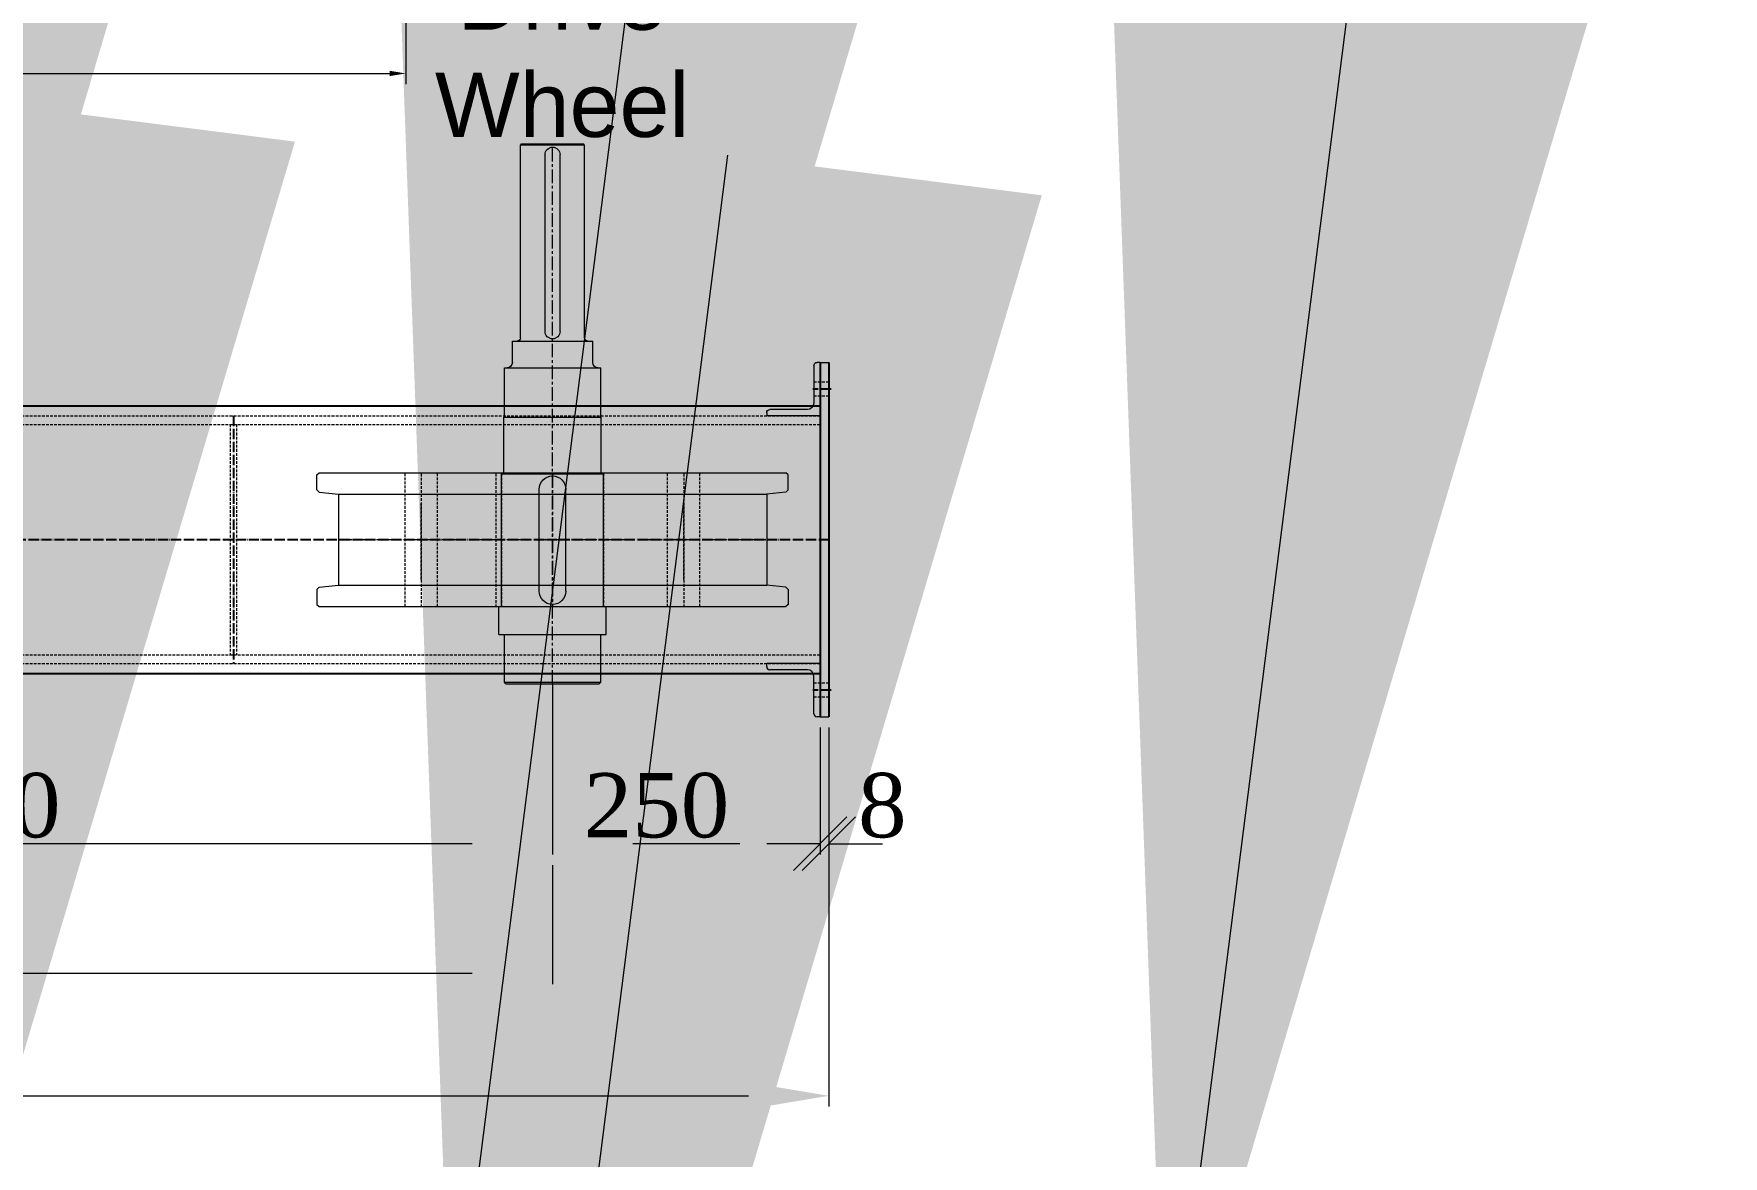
# Model space of a CAD drawing. Extents: x -1308 to 40334, y 1812 to 41869.
# Drawn here: x 29837 to 31415, y 37995 to 39043 of the extents above; entities that cross this region are included whole.
import ezdxf
from ezdxf import colors
from ezdxf.entities.mleader import LeaderData, LeaderLine
from ezdxf.math import Vec2, Vec3

# ---------------------------------------------------------------- set-up
doc = ezdxf.new("R2010")
doc.units = 0
doc.header["$LTSCALE"] = 0.4
doc.header["$MEASUREMENT"] = 0
for name, pattern in [('ACAD_ISO04W100', [30, 24, -3, 0, -3]), ('CENTER', [50.8, 31.75, -6.35, 6.35, -6.35]), ('HIDDEN', [9.525, 6.35, -3.175])]:
    doc.linetypes.add(name, pattern=pattern)
doc.layers.get('0').update_dxf_attribs({"lineweight": 20})
for name, color, linetype, lineweight in [('CENTRE', 3, 'CENTER', 9), ('Dim', 7, 'Continuous', 9), ('Hidden', 2, 'HIDDEN', 13)]:
    doc.layers.add(name, color=color, linetype=linetype, lineweight=lineweight)
doc.styles.add('Rome', font='times.ttf')
doc.styles.get("Standard").update_dxf_attribs({"font": 'swisscl.ttf'})
doc.dimstyles.new('swaminathan$0', dxfattribs={"dimscale": 5, "dimtxt": 5, "dimasz": 3, "dimexe": 2, "dimexo": 2, "dimgap": 1, "dimtad": 1, "dimzin": 9, "dimdsep": 46, "dimtxsty": 'Standard', "dimcen": -2, "dimclrd": 256, "dimclre": 256, "dimclrt": 256, "dimadec": 0, "dimazin": 0, "dimtfac": 0.7, "dimtofl": 0, "dimtmove": 1, "dimatfit": 3, "dimfxl": 1, "dimtolj": 2, "dimtzin": 9, "dimlwd": -1, "dimlwe": -1, "dimarcsym": 0})

# ---------------------------------------------------------------- blocks, each defined once
blk = doc.blocks.new('*D979')
at = {"transparency": 16777216}
for p, q in [((27008.3, 39236.6), (27008.3, 38996.1)), ((30184.3, 39211.6), (30184.3, 38996.1)), ((27023.3, 39006.1), (30169.3, 39006.1))]:
    blk.add_line(p, q, dxfattribs=at)
for points in [[(27023.3, 39008.6), (27023.3, 39003.6), (27008.3, 39006.1)], [(30169.3, 39008.6), (30169.3, 39003.6), (30184.3, 39006.1)]]:
    blk.add_solid(points, dxfattribs=at)
at = {"transparency": 16777216, "insert": (29725.8, 39023.9), "char_height": 25, "attachment_point": 5}
blk.add_mtext('\\A2;3176', dxfattribs=at)
blk = doc.blocks.new('*D1112')
at = {"layer": 'Dim', "transparency": 16777216}
for p, q in [((29321.3, 38435.8), (29321.3, 38276.9)), ((30321.3, 38435.8), (30321.3, 38276.9)), ((30246.3, 38286.9), (29396.3, 38286.9))]:
    blk.add_line(p, q, dxfattribs=at)
for points in [[(29396.3, 38299.4), (29396.3, 38274.4), (29321.3, 38286.9)], [(30246.3, 38299.4), (30246.3, 38274.4), (30321.3, 38286.9)]]:
    blk.add_solid(points, dxfattribs=at)
at = {"layer": 'Dim', "lineweight": -2, "transparency": 16777216, "insert": (29771.3, 38322.4), "char_height": 60, "attachment_point": 5, "style": 'Rome'}
blk.add_mtext('\\A2;1000', dxfattribs=at)
blk = doc.blocks.new('*D1113')
at = {"layer": 'Dim', "transparency": 16777216}
for p, q in [((30321.3, 38435.8), (30321.3, 38276.9)), ((30571.3, 38395.3), (30571.3, 38276.9)), ((30496.3, 38286.9), (30396.3, 38286.9))]:
    blk.add_line(p, q, dxfattribs=at)
for points in [[(30396.3, 38299.4), (30396.3, 38274.4), (30321.3, 38286.9)], [(30496.3, 38299.4), (30496.3, 38274.4), (30571.3, 38286.9)]]:
    blk.add_solid(points, dxfattribs=at)
at = {"layer": 'Dim', "lineweight": -2, "transparency": 16777216, "insert": (30418.4, 38322.4), "char_height": 60, "attachment_point": 5, "style": 'Rome'}
blk.add_mtext('\\A2;250', dxfattribs=at)
blk = doc.blocks.new('A$C756A1FF1')
for p, q in [((0, 50), (0, 0)), ((0, 50), (3, 50)), ((6, 47), (6, 12)), ((0, 0), (50, 0)), ((12, 6), (47, 6)), ((50, 3), (50, 0))]:
    blk.add_line(p, q)
for centre, radius, start, end in [((3, 47), 3, 360, 90), ((12, 12), 6, 180, 270), ((47, 3), 3, 0, 90)]:
    blk.add_arc(centre, radius, start, end)
blk = doc.blocks.new('_Oblique')
at = {"layer": 'Dim', "color": 0, "lineweight": -2}
blk.add_line((-0.5, -0.5), (0.5, 0.5), dxfattribs=at)
blk = doc.blocks.new('*D1115')
at = {"layer": 'Dim', "transparency": 16777216}
for p, q in [((30571.3, 38395.3), (30571.3, 38276.9)), ((30579.3, 38395.3), (30579.3, 38276.9)), ((30571.3, 38286.9), (30521.3, 38286.9)), ((30579.3, 38286.9), (30629.3, 38286.9))]:
    blk.add_line(p, q, dxfattribs=at)
at = {"layer": 'Dim', "transparency": 16777216, "xscale": 50, "yscale": 50, "zscale": 50}
blk.add_blockref('_Oblique', (30571.3, 38286.9), dxfattribs=at)
at = {"layer": 'Dim', "transparency": 16777216, "xscale": 50, "yscale": 50, "zscale": 50, "rotation": 180}
blk.add_blockref('_Oblique', (30579.3, 38286.9), dxfattribs=at)
at = {"layer": 'Dim', "lineweight": -2, "transparency": 16777216, "insert": (30629.3, 38322.4), "char_height": 60, "attachment_point": 5, "style": 'Rome'}
blk.add_mtext('\\A2;8', dxfattribs=at)
blk = doc.blocks.new('400 dia wh 15t LT GA')
at = {"color": 0}
for p, q in [((161438.6, -20773.9), (161436.6, -20775.9)), ((161438.6, -20773.9), (161436.6, -20775.9)), ((161438.6, -20773.9), (161436.6, -20775.9)), ((161438.6, -20773.9), (161436.6, -20775.9)), ((161452.6, -20773.9), (161438.6, -20773.9)), ((161452.6, -20773.9), (161438.6, -20773.9)), ((161452.6, -20773.9), (161438.6, -20773.9)), ((161452.6, -20773.9), (161438.6, -20773.9)), ((161454.6, -20775.9), (161452.6, -20773.9)), ((161454.6, -20775.9), (161452.6, -20773.9)), ((161454.6, -20775.9), (161452.6, -20773.9)), ((161454.6, -20775.9), (161452.6, -20773.9)), ((161543.6, -20775.9), (161545.6, -20773.9)), ((161543.6, -20775.9), (161545.6, -20773.9)), ((161543.6, -20775.9), (161545.6, -20773.9)), ((161543.6, -20775.9), (161545.6, -20773.9)), ((161545.6, -20773.9), (161559.6, -20773.9)), ((161545.6, -20773.9), (161559.6, -20773.9)), ((161545.6, -20773.9), (161559.6, -20773.9)), ((161545.6, -20773.9), (161559.6, -20773.9)), ((161559.6, -20773.9), (161561.6, -20775.9)), ((161559.6, -20773.9), (161561.6, -20775.9)), ((161559.6, -20773.9), (161561.6, -20775.9)), ((161559.6, -20773.9), (161561.6, -20775.9)), ((161438.6, -21213.9), (161436.6, -21211.9)), ((161438.6, -21213.9), (161436.6, -21211.9)), ((161438.6, -21213.9), (161436.6, -21211.9)), ((161438.6, -21213.9), (161436.6, -21211.9)), ((161452.6, -21213.9), (161438.6, -21213.9)), ((161452.6, -21213.9), (161438.6, -21213.9)), ((161452.6, -21213.9), (161438.6, -21213.9)), ((161452.6, -21213.9), (161438.6, -21213.9)), ((161454.6, -21211.9), (161452.6, -21213.9)), ((161454.6, -21211.9), (161452.6, -21213.9)), ((161454.6, -21211.9), (161452.6, -21213.9)), ((161454.6, -21211.9), (161452.6, -21213.9)), ((161543.6, -21211.9), (161545.6, -21213.9)), ((161543.6, -21211.9), (161545.6, -21213.9)), ((161543.6, -21211.9), (161545.6, -21213.9)), ((161543.6, -21211.9), (161545.6, -21213.9)), ((161545.6, -21213.9), (161559.6, -21213.9)), ((161545.6, -21213.9), (161559.6, -21213.9)), ((161545.6, -21213.9), (161559.6, -21213.9)), ((161545.6, -21213.9), (161559.6, -21213.9)), ((161559.6, -21213.9), (161561.6, -21211.9)), ((161559.6, -21213.9), (161561.6, -21211.9)), ((161559.6, -21213.9), (161561.6, -21211.9)), ((161559.6, -21213.9), (161561.6, -21211.9))]:
    blk.add_line(p, q, dxfattribs=at)
for p, q in [((161436.6, -20775.9), (161436.6, -21211.9)), ((161436.6, -20775.9), (161436.6, -21211.9)), ((161436.6, -20775.9), (161436.6, -21211.9)), ((161436.6, -20775.9), (161436.6, -21211.9)), ((161436.6, -20775.9), (161436.6, -21211.9)), ((161436.6, -20775.9), (161436.6, -21211.9)), ((161436.6, -20775.9), (161436.6, -21211.9)), ((161436.6, -20775.9), (161436.6, -21211.9)), ((161454.6, -20775.9), (161456.6, -20793.9)), ((161454.6, -20775.9), (161456.6, -20793.9)), ((161454.6, -20775.9), (161456.6, -20793.9)), ((161454.6, -20775.9), (161456.6, -20793.9)), ((161543.6, -20775.9), (161541.6, -20793.9)), ((161543.6, -20775.9), (161541.6, -20793.9)), ((161543.6, -20775.9), (161541.6, -20793.9)), ((161543.6, -20775.9), (161541.6, -20793.9)), ((161561.6, -20775.9), (161561.6, -21211.9)), ((161561.6, -20775.9), (161561.6, -21211.9)), ((161561.6, -20775.9), (161561.6, -21211.9)), ((161561.6, -20775.9), (161561.6, -21211.9)), ((161561.6, -20775.9), (161561.6, -21211.9)), ((161561.6, -20775.9), (161561.6, -21211.9)), ((161561.6, -20775.9), (161561.6, -21211.9)), ((161561.6, -20775.9), (161561.6, -21211.9)), ((161456.6, -20793.9), (161541.6, -20793.9)), ((161456.6, -20793.9), (161456.6, -21193.9)), ((161456.6, -20793.9), (161541.6, -20793.9)), ((161456.6, -20793.9), (161456.6, -21193.9)), ((161456.6, -20793.9), (161541.6, -20793.9)), ((161456.6, -20793.9), (161456.6, -21193.9)), ((161456.6, -20793.9), (161541.6, -20793.9)), ((161456.6, -20793.9), (161456.6, -21193.9)), ((161541.6, -20793.9), (161541.6, -21193.9)), ((161541.6, -20793.9), (161541.6, -21193.9)), ((161541.6, -20793.9), (161541.6, -21193.9)), ((161541.6, -20793.9), (161541.6, -21193.9)), ((161454.6, -21211.9), (161456.6, -21193.9)), ((161454.6, -21211.9), (161456.6, -21193.9)), ((161454.6, -21211.9), (161456.6, -21193.9)), ((161454.6, -21211.9), (161456.6, -21193.9)), ((161456.6, -21193.9), (161541.6, -21193.9)), ((161456.6, -21193.9), (161541.6, -21193.9)), ((161456.6, -21193.9), (161541.6, -21193.9)), ((161456.6, -21193.9), (161541.6, -21193.9)), ((161543.6, -21211.9), (161541.6, -21193.9)), ((161543.6, -21211.9), (161541.6, -21193.9)), ((161543.6, -21211.9), (161541.6, -21193.9)), ((161543.6, -21211.9), (161541.6, -21193.9))]:
    blk.add_line(p, q)
at = {"linetype": 'CENTER'}
for p, q in [((161499.1, -20793.9), (161499.1, -21193.9)), ((161499.1, -20793.9), (161499.1, -21193.9)), ((161499.1, -20793.9), (161499.1, -21193.9)), ((161499.1, -20793.9), (161499.1, -21193.9)), ((161437.6, -20993.9), (161561.6, -20993.9)), ((161437.6, -20993.9), (161561.6, -20993.9)), ((161437.6, -20993.9), (161561.6, -20993.9)), ((161437.6, -20993.9), (161561.6, -20993.9))]:
    blk.add_line(p, q, dxfattribs=at)
at = {"linetype": 'HIDDEN'}
for p, q in [((161437.6, -20871.4), (161561.6, -20871.4)), ((161437.6, -20941), (161561.6, -20941)), ((161437.6, -20946.4), (161561.6, -20946.4)), ((161437.6, -21041.4), (161561.6, -21041.4)), ((161437.6, -21116.4), (161561.6, -21116.4))]:
    blk.add_line(p, q, dxfattribs=at)
at = {"layer": 'Hidden', "color": 0}
for p, q in [((161561.6, -20856.4), (161436.6, -20856.4)), ((161536.4, -20871.4), (161464.4, -20871.4)), ((161536.4, -20871.4), (161464.4, -20871.4)), ((161536.4, -20871.4), (161464.4, -20871.4)), ((161536.4, -20871.4), (161464.4, -20871.4)), ((161561.6, -20856.4), (161474, -20856.4)), ((161561.6, -20856.4), (161474, -20856.4)), ((161561.6, -20856.4), (161474, -20856.4)), ((161561.6, -20886.4), (161436.6, -20886.4)), ((161561.6, -20886.4), (161456.6, -20886.4)), ((161561.6, -20886.4), (161456.6, -20886.4)), ((161561.6, -20886.4), (161456.6, -20886.4)), ((161561.6, -21101.4), (161436.6, -21101.4)), ((161561.6, -21101.4), (161436.6, -21101.4)), ((161561.6, -21101.4), (161436.6, -21101.4)), ((161561.6, -21101.4), (161436.6, -21101.4)), ((161536.4, -21116.4), (161464.4, -21116.4)), ((161536.4, -21116.4), (161464.4, -21116.4)), ((161536.4, -21116.4), (161464.4, -21116.4)), ((161536.4, -21116.4), (161464.4, -21116.4)), ((161561.6, -21131.4), (161436.6, -21131.4)), ((161561.6, -21131.4), (161436.6, -21131.4)), ((161561.6, -21131.4), (161436.6, -21131.4)), ((161561.6, -21131.4), (161436.6, -21131.4))]:
    blk.add_line(p, q, dxfattribs=at)
blk = doc.blocks.new('LT Sh 15T GA')
for p, q in [((160349, -20930.8), (160349, -20931.3)), ((160349, -20930.8), (160349, -21020.8)), ((160395, -20930.8), (160349, -20930.8)), ((160395, -20930.3), (160395, -21021.3)), ((160448, -20930.3), (160395, -20930.3)), ((160448, -20928.3), (160448, -21023.3)), ((160572, -20928.3), (160448, -20928.3)), ((160598, -20925.8), (160572, -20925.8)), ((160572, -20925.8), (160572, -21025.8)), ((160598, -20925.8), (160598, -21025.8)), ((160642.5, -20930.8), (160598, -20930.8)), ((160644, -20932.3), (160642.5, -20930.8)), ((160642.5, -20930.8), (160642.5, -21020.8)), ((160644, -20932.3), (160644, -21019.3)), ((160141, -20945.8), (160140, -20946.8)), ((160140, -20946.8), (160140, -21004.8)), ((160140, -20946.8), (160140, -21004.8)), ((160321, -20945.8), (160141, -20945.8)), ((160141, -21005.8), (160141, -20945.8)), ((160324, -20938.3), (160324, -21013.3)), ((160344, -20938.3), (160324, -20938.3)), ((160557.5, -20963.3), (160462.5, -20963.3)), ((160313, -20968.8), (160150, -20968.8)), ((160315, -20968.8), (160150, -20968.8)), ((160313, -20982.8), (160150, -20982.8)), ((160315, -20982.8), (160150, -20982.8)), ((160557.5, -20988.3), (160462.5, -20988.3)), ((160141, -21005.8), (160140, -21004.8)), ((160321, -21005.8), (160141, -21005.8)), ((160344, -21013.3), (160324, -21013.3)), ((160395, -21020.8), (160349, -21020.8)), ((160448, -21021.3), (160395, -21021.3)), ((160572, -21023.3), (160448, -21023.3)), ((160598, -21025.8), (160572, -21025.8)), ((160642.5, -21020.8), (160598, -21020.8)), ((160644, -21019.3), (160642.5, -21020.8))]:
    blk.add_line(p, q)
for centre, radius, start, end in [((160344, -20933.3), 5, 270, 0), ((160321, -20942.8), 3, 270, 0), ((160557.5, -20975.8), 12.5, 270, 90), ((160150, -20975.8), 7, 90, 270), ((160315, -20975.8), 7, 270, 90), ((160321, -21008.8), 3, 0, 90), ((160344, -21018.3), 5, 0, 90)]:
    blk.add_arc(centre, radius, start, end)
at = {"linetype": 'Continuous'}
blk.add_arc((160462.5, -20975.8), 12.5, 90, 270, dxfattribs=at)
at = {"layer": 'CENTRE'}
blk.add_line((160644, -20975.8), (160140, -20975.8), dxfattribs=at)
blk = doc.blocks.new('*D1130')
at = {"layer": 'Dim', "transparency": 16777216}
for p, q in [((26871.3, 38417.5), (26871.3, 38155.9)), ((30321.3, 38266.9), (30321.3, 38155.9)), ((26946.3, 38165.9), (30246.3, 38165.9))]:
    blk.add_line(p, q, dxfattribs=at)
for points in [[(26946.3, 38178.4), (26946.3, 38153.4), (26871.3, 38165.9)], [(30246.3, 38178.4), (30246.3, 38153.4), (30321.3, 38165.9)]]:
    blk.add_solid(points, dxfattribs=at)
at = {"layer": 'Dim', "lineweight": -2, "transparency": 16777216, "insert": (28596.3, 38202.3), "char_height": 60, "attachment_point": 5, "style": 'Rome'}
blk.add_mtext('\\A2;Wheel Base - 3450', dxfattribs=at)
blk = doc.blocks.new('*D1157')
at = {"layer": 'Dim', "transparency": 16777216}
for p, q in [((26613.3, 38395.3), (26613.3, 38041.5)), ((30579.3, 38395.3), (30579.3, 38041.5)), ((26688.3, 38051.5), (30504.3, 38051.5))]:
    blk.add_line(p, q, dxfattribs=at)
for points in [[(26688.3, 38064), (26688.3, 38039), (26613.3, 38051.5)], [(30504.3, 38064), (30504.3, 38039), (30579.3, 38051.5)]]:
    blk.add_solid(points, dxfattribs=at)
at = {"layer": 'Dim', "lineweight": -2, "transparency": 16777216, "insert": (28560.9, 38087.9), "char_height": 60, "attachment_point": 5, "style": 'Rome'}
blk.add_mtext('\\A2;Over all - 3966', dxfattribs=at)
blk = doc.blocks.new('Rib 1 15T')
at = {"color": 0}
ml = blk.add_multileader_mtext('Standard', dxfattribs=at)
ml.set_content('15x45%%D')
ml.set_leader_properties(linetype='ByLayer', lineweight=-1)
ml.build(insert=Vec2(0, 0))
ml.multileader.update_dxf_attribs({"text_right_attachment_type": 6, "dogleg_length": 0.36, "arrow_head_size": 1200})
ctx = ml.context
ctx.base_point, ctx.char_height, ctx.arrow_head_size, ctx.landing_gap_size, ctx.plane_origin = Vec3(22335.569, 29214.819), 40, 1200, 0.09, Vec3(22325.346, 29170.736)
ctx.right_attachment = 6
notes = []
notes.append((ctx, [(0, (1, 1, 0), (22324.948, 29214.819), (1, 0), 10.621, [(0, [(22320.02, 29176.063)], 0, [])])]))
ctx.mtext.insert, ctx.mtext.flow_direction = Vec3(22335.659, 29235.226), 5
for ctx, leaders in notes:
    for number, flags, end, landing, length, lines in leaders:
        leader = LeaderData()
        leader.index, (leader.has_last_leader_line, leader.has_dogleg_vector, leader.attachment_direction) = number, flags
        leader.last_leader_point, leader.dogleg_vector, leader.dogleg_length = Vec3(end), Vec3(landing), length
        for number, points, colour, breaks in lines:
            line = LeaderLine()
            line.index, line.vertices, line.color, line.breaks = number, Vec3.list(points), colors.encode_raw_color(colour), breaks
            leader.lines.append(line)
        ctx.leaders.append(leader)
blk = doc.blocks.new('Rib3 15T')
at = {"color": 0}
ml = blk.add_multileader_mtext('Standard', dxfattribs=at)
ml.set_content('15x45%%D')
ml.set_leader_properties(linetype='ByLayer', lineweight=-1)
ml.build(insert=Vec2(0, 0))
ml.multileader.update_dxf_attribs({"text_right_attachment_type": 6, "dogleg_length": 0.36, "arrow_head_size": 1200})
ctx = ml.context
ctx.base_point, ctx.char_height, ctx.arrow_head_size, ctx.landing_gap_size, ctx.plane_origin = Vec3(23242.034, 29157.819), 40, 1200, 0.09, Vec3(23231.811, 29113.736)
ctx.right_attachment = 6
notes = []
notes.append((ctx, [(0, (1, 1, 0), (23231.413, 29157.819), (1, 0), 10.621, [(0, [(23226.484, 29119.063)], 0, [])])]))
ctx.mtext.insert, ctx.mtext.flow_direction = Vec3(23242.124, 29178.226), 5
for ctx, leaders in notes:
    for number, flags, end, landing, length, lines in leaders:
        leader = LeaderData()
        leader.index, (leader.has_last_leader_line, leader.has_dogleg_vector, leader.attachment_direction) = number, flags
        leader.last_leader_point, leader.dogleg_vector, leader.dogleg_length = Vec3(end), Vec3(landing), length
        for number, points, colour, breaks in lines:
            line = LeaderLine()
            line.index, line.vertices, line.color, line.breaks = number, Vec3.list(points), colors.encode_raw_color(colour), breaks
            leader.lines.append(line)
        ctx.leaders.append(leader)
blk = doc.blocks.new('Rib2 15T')
at = {"color": 0}
ml = blk.add_multileader_mtext('Standard', dxfattribs=at)
ml.set_content('15x45%%D')
ml.set_leader_properties(linetype='ByLayer', lineweight=-1)
ml.build(insert=Vec2(0, 0))
ml.multileader.update_dxf_attribs({"text_right_attachment_type": 6, "dogleg_length": 0.36, "arrow_head_size": 1200})
ctx = ml.context
ctx.base_point, ctx.char_height, ctx.arrow_head_size, ctx.landing_gap_size, ctx.plane_origin = Vec3(22772.127, 29181.819), 40, 1200, 0.09, Vec3(22761.904, 29137.736)
ctx.right_attachment = 6
notes = []
notes.append((ctx, [(0, (1, 1, 0), (22761.506, 29181.819), (1, 0), 10.621, [(0, [(22756.578, 29143.063)], 0, [])])]))
ctx.mtext.insert, ctx.mtext.flow_direction = Vec3(22772.217, 29202.226), 5
for ctx, leaders in notes:
    for number, flags, end, landing, length, lines in leaders:
        leader = LeaderData()
        leader.index, (leader.has_last_leader_line, leader.has_dogleg_vector, leader.attachment_direction) = number, flags
        leader.last_leader_point, leader.dogleg_vector, leader.dogleg_length = Vec3(end), Vec3(landing), length
        for number, points, colour, breaks in lines:
            line = LeaderLine()
            line.index, line.vertices, line.color, line.breaks = number, Vec3.list(points), colors.encode_raw_color(colour), breaks
            leader.lines.append(line)
        ctx.leaders.append(leader)
blk = doc.blocks.new('rib 6a')
at = {"color": 0}
ml = blk.add_multileader_mtext('Standard', dxfattribs=at)
ml.set_content('15x45%%D')
ml.set_leader_properties(linetype='ByLayer', lineweight=-1)
ml.build(insert=Vec2(0, 0))
ml.multileader.update_dxf_attribs({"text_right_attachment_type": 6, "dogleg_length": 0.36, "arrow_head_size": 1200})
ctx = ml.context
ctx.base_point, ctx.char_height, ctx.arrow_head_size, ctx.landing_gap_size, ctx.plane_origin = Vec3(16820.945, 29058.812), 40, 1200, 0.09, Vec3(16810.722, 29014.729)
ctx.right_attachment = 6
notes = []
notes.append((ctx, [(0, (1, 1, 0), (16810.324, 29058.812), (1, 0), 10.621, [(0, [(16805.396, 29020.055)], 0, [])])]))
ctx.mtext.insert, ctx.mtext.flow_direction = Vec3(16821.035, 29079.218), 5
for ctx, leaders in notes:
    for number, flags, end, landing, length, lines in leaders:
        leader = LeaderData()
        leader.index, (leader.has_last_leader_line, leader.has_dogleg_vector, leader.attachment_direction) = number, flags
        leader.last_leader_point, leader.dogleg_vector, leader.dogleg_length = Vec3(end), Vec3(landing), length
        for number, points, colour, breaks in lines:
            line = LeaderLine()
            line.index, line.vertices, line.color, line.breaks = number, Vec3.list(points), colors.encode_raw_color(colour), breaks
            leader.lines.append(line)
        ctx.leaders.append(leader)
blk = doc.blocks.new('rib 5a')
at = {"color": 0}
ml = blk.add_multileader_mtext('Standard', dxfattribs=at)
ml.set_content('15x45%%D')
ml.set_leader_properties(linetype='ByLayer', lineweight=-1)
ml.build(insert=Vec2(0, 0))
ml.multileader.update_dxf_attribs({"text_right_attachment_type": 6, "dogleg_length": 0.36, "arrow_head_size": 1200})
ctx = ml.context
ctx.base_point, ctx.char_height, ctx.arrow_head_size, ctx.landing_gap_size, ctx.plane_origin = Vec3(17257.503, 29011.812), 40, 1200, 0.09, Vec3(17247.28, 28967.729)
ctx.right_attachment = 6
notes = []
notes.append((ctx, [(0, (1, 1, 0), (17246.882, 29011.812), (1, 0), 10.621, [(0, [(17241.954, 28973.055)], 0, [])])]))
ctx.mtext.insert, ctx.mtext.flow_direction = Vec3(17257.593, 29032.218), 5
for ctx, leaders in notes:
    for number, flags, end, landing, length, lines in leaders:
        leader = LeaderData()
        leader.index, (leader.has_last_leader_line, leader.has_dogleg_vector, leader.attachment_direction) = number, flags
        leader.last_leader_point, leader.dogleg_vector, leader.dogleg_length = Vec3(end), Vec3(landing), length
        for number, points, colour, breaks in lines:
            line = LeaderLine()
            line.index, line.vertices, line.color, line.breaks = number, Vec3.list(points), colors.encode_raw_color(colour), breaks
            leader.lines.append(line)
        ctx.leaders.append(leader)

msp = doc.modelspace()

# ---------------------------------------------------------------- linework, layer by layer
at = {"color": 0}
for p, q in [((30571.29, 38736.314), (30579.29, 38736.314)), ((30571.29, 38405.314), (30579.29, 38405.314))]:
    msp.add_line(p, q, dxfattribs=at)
at = {"lineweight": -2}
for p, q in [((30571.29, 38736.314), (30571.29, 38405.314)), ((30579.29, 38736.314), (30579.29, 38405.314))]:
    msp.add_line(p, q, dxfattribs=at)
msp.add_line((30579.29, 38695.814), (30579.29, 38445.814))
at = {"layer": 'CENTRE', "color": 0, "linetype": 'ACAD_ISO04W100', "lineweight": -2}
for p, q in [((30581.516, 38711.314), (30564.462, 38711.314)), ((30023.29, 38686.314), (30023.29, 38455.314)), ((26613.29, 38570.814), (30579.29, 38570.814)), ((30581.516, 38430.314), (30564.462, 38430.314))]:
    msp.add_line(p, q, dxfattribs=at)
at = {"layer": 'Dim', "lineweight": -2}
for p, q in [((26621.29, 38695.814), (30571.29, 38695.814)), ((26621.29, 38445.814), (30571.29, 38445.814))]:
    msp.add_line(p, q, dxfattribs=at)
at = {"layer": 'Hidden', "color": 0}
for p, q in [((30579.29, 38717.814), (30565.29, 38717.814)), ((30579.29, 38704.814), (30565.29, 38704.814)), ((26621.29, 38686.314), (30571.29, 38686.314)), ((26621.29, 38678.314), (30571.29, 38678.314)), ((30020.29, 38678.314), (30020.29, 38463.314)), ((30026.29, 38678.314), (30026.29, 38463.314)), ((26621.29, 38463.314), (30571.29, 38463.314)), ((26621.29, 38455.314), (30571.29, 38455.314)), ((30579.29, 38436.814), (30565.29, 38436.814)), ((30579.29, 38423.814), (30565.29, 38423.814))]:
    msp.add_line(p, q, dxfattribs=at)

# ---------------------------------------------------------------- block references
at = {"color": 0, "xscale": 1.5, "yscale": 1.5, "zscale": 1.5}
for name, p in [('Rib 1 15T', (-3253.32, -5984.407)), ('Rib3 15T', (-3945.813, -5947.932)), ('Rib2 15T', (-4623.735, -5988.39)), ('rib 5a', (3697.257, -6265.433)), ('rib 6a', (5049.478, -6386.035))]:
    msp.add_blockref(name, p, dxfattribs=at)
at = {"linetype": 'Continuous', "xscale": -1, "rotation": 90}
for name, p in [('LT Sh 15T GA', (9345.515, 199080.277)), ('400 dia wh 15t LT GA', (9327.402, 200069.888))]:
    msp.add_blockref(name, p, dxfattribs=at)
at = {"lineweight": -2, "xscale": -1}
msp.add_blockref('A$C756A1FF1', (30571.29, 38686.314), dxfattribs=at)
at = {"lineweight": -2, "rotation": 180}
msp.add_blockref('A$C756A1FF1', (30571.29, 38455.314), dxfattribs=at)

# ---------------------------------------------------------------- texts
at = {"layer": 'Dim', "lineweight": -2, "insert": (30330.328, 39076.422), "char_height": 60, "attachment_point": 5}
msp.add_mtext('\\pxqc;{\\fISOCPEUR|b0|i0|c0|p34;℄\\P\\fSwis721 LtEx BT|b0|i0|c0|p34;Drive\\PWheel}', dxfattribs=at)

# ---------------------------------------------------------------- dimensions: what is measured, and where the dimension line sits
at = {"color": 0}
dim = msp.add_linear_dim(base=(30184.29, 39006.125), p1=(27008.29, 39246.552), p2=(30184.29, 39221.552), dimstyle='swaminathan$0', dxfattribs=at)
dim.commit()
dim.dimension.update_dxf_attribs({"geometry": '*D979', "text_midpoint": (29725.789, 39006.125), "dimtype": 160})
at = {"layer": 'Dim', "lineweight": -2}
for base, p1, p2, picture, middle in [((29321.29, 38286.93), (30321.29, 38445.814), (29321.29, 38445.814), '*D1112', (29771.29, 38286.93)), ((30321.29, 38286.93), (30571.29, 38405.314), (30321.29, 38445.814), '*D1113', (30418.447, 38286.93))]:
    dim = msp.add_linear_dim(base=base, p1=p1, p2=p2, dimstyle='swaminathan$0', override={"dimtxt": 12, "dimasz": 15, "dimtxsty": 'Rome', "dimsah": 1}, dxfattribs=at)
    dim.commit()
    dim.dimension.update_dxf_attribs({"geometry": picture, "text_midpoint": middle, "dimtype": 160})
for base, p1, p2, text, picture, middle in [((30321.29, 38165.861), (26871.29, 38427.546), (30321.29, 38276.93), 'Wheel Base - <>', '*D1130', (28596.29, 38165.861)), ((30579.29, 38051.494), (26613.29, 38405.314), (30579.29, 38405.314), 'Over all - <>', '*D1157', (28560.929, 38051.494))]:
    dim = msp.add_linear_dim(base=base, p1=p1, p2=p2, text=text, dimstyle='swaminathan$0', override={"dimtxt": 12, "dimasz": 15, "dimtxsty": 'Rome', "dimsah": 1}, dxfattribs=at)
    dim.commit()
    dim.dimension.update_dxf_attribs({"geometry": picture, "text_midpoint": middle, "dimtype": 160})
dim = msp.add_linear_dim(base=(30571.297, 38286.93), p1=(30579.297, 38405.314), p2=(30571.297, 38405.314), angle=180, dimstyle='swaminathan$0', override={"dimtxt": 12, "dimasz": 10, "dimtxsty": 'Rome', "dimblk1": 'Oblique', "dimblk2": 'Oblique', "dimsah": 1}, dxfattribs=at)
dim.commit()
dim.dimension.update_dxf_attribs({"geometry": '*D1115', "text_midpoint": (30629.297, 38286.93), "dimtype": 160})

doc.saveas('drawing.dxf')
